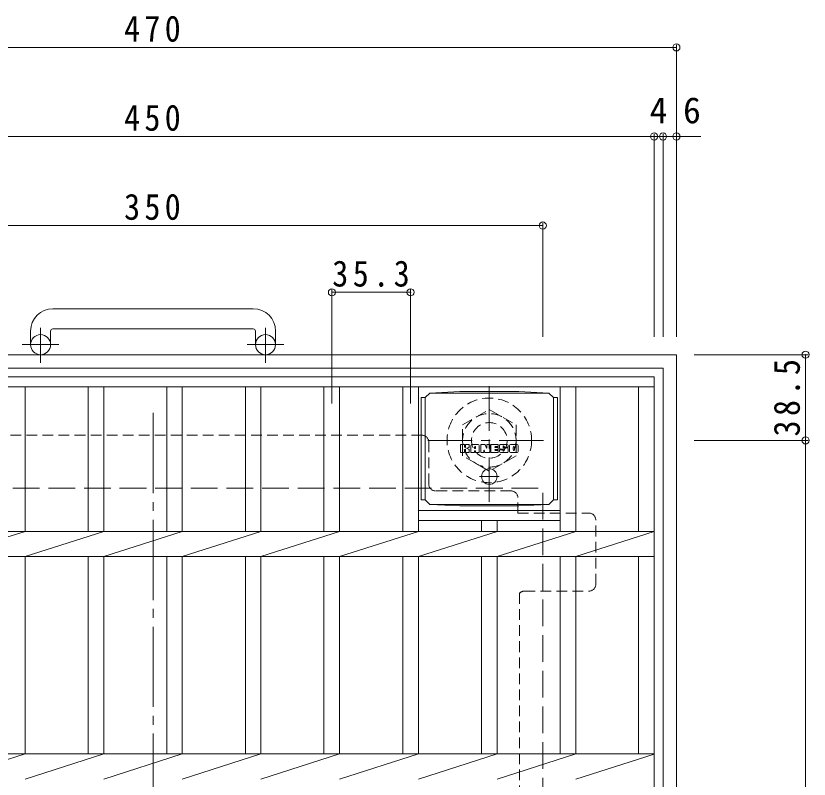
# Model space of a CAD drawing. Units: millimetres at full size, sheet at 1:4. Extents: x -1079 to 1079, y -788 to 743.
# Drawn here: x -571.6 to -215.4, y 399.8 to 742.7 of the extents above; entities that cross this region are included whole.
import ezdxf
from ezdxf.enums import TextEntityAlignment as Align

# ---------------------------------------------------------------- set-up
doc = ezdxf.new("R2010")
doc.units = ezdxf.units.MM
doc.header["$LTSCALE"] = 4
doc.header["$PDMODE"] = 32
doc.header["$PDSIZE"] = 3.2
for name, pattern in [('CHAIN1', [8, 5, -1, 1, -1]), ('CHAIN2', [12, 9, -1, 1, -1]), ('DASHED1', [1.8, 1.2, -0.6]), ('DASHED3', [4, 3, -1])]:
    doc.linetypes.add(name, pattern=pattern)
for name, color, linetype, lineweight in [('4-1', 3, 'Continuous', 9), ('4-2', 3, 'Continuous', 9), ('4-4', 7, 'Continuous', 9), ('4-7', 2, 'Continuous', 9), ('4-9', 2, 'Continuous', 9), ('4-F', 7, 'Continuous', 9)]:
    doc.layers.add(name, color=color, linetype=linetype, lineweight=lineweight)
doc.styles.add('ＭＳ ゴシック', font='')
doc.styles.get('ＭＳ ゴシック').set_extended_font_data('MS Gothic')

msp = doc.modelspace()

# ---------------------------------------------------------------- linework, layer by layer
at = {"layer": '4-1', "color": 2}
for p, q in [((-465, 611.097), (-555, 611.097)), ((-555, 602.097), (-465, 602.097)), ((-565, 601.098), (-565, 594.997)), ((-556, 601.098), (-556, 594.997)), ((-464, 601.098), (-464, 594.997)), ((-455, 601.098), (-455, 594.997)), ((-745, 590.497), (-275, 590.497)), ((-275, 120.497), (-275, 590.497)), ((-739, 584.497), (-281, 584.497)), ((-281, 584.497), (-281, 126.497))]:
    msp.add_line(p, q, dxfattribs=at)
at = {"layer": '4-1', "color": 2, "linetype": 'CHAIN1'}
for p, q in [((-560.5, 586.89), (-560.5, 602.487)), ((-459.5, 586.89), (-459.5, 602.487)), ((-552.337, 594.997), (-568.744, 594.997)), ((-451.337, 594.997), (-467.744, 594.997)), ((-358.999, 524.361), (-358.999, 579.634)), ((-386.636, 551.998), (-331.363, 551.998))]:
    msp.add_line(p, q, dxfattribs=at)
at = {"layer": '4-1', "color": 2, "linetype": 'DASHED3'}
for p in [(-685, 530.497), (-335, 180.497)]:
    msp.add_line(p, (-335, 530.497), dxfattribs=at)
at = {"layer": '4-1', "color": 2, "linetype": 'DASHED1'}
msp.add_lwpolyline([(-346.999, 558.925), (-346.999, 545.069), (-358.999, 538.14), (-370.999, 545.069), (-370.999, 558.925), (-358.999, 565.854)], close=True, dxfattribs=at)
at = {"layer": '4-1', "color": 2}
for centre in [(-560.5, 594.997), (-459.5, 594.997)]:
    msp.add_circle(centre, 4.5, dxfattribs=at)
at = {"layer": '4-1', "color": 2, "linetype": 'DASHED1'}
for radius in [19, 12, 8]:
    msp.add_circle((-358.999, 551.998), radius, dxfattribs=at)
at = {"layer": '4-1', "color": 2}
for centre, radius, start, end in [((-555, 601.098), 10, 90, 180), ((-465, 601.098), 10, 0, 90), ((-555, 601.098), 1, 90, 180), ((-465, 601.098), 1, 0, 90)]:
    msp.add_arc(centre, radius, start, end, dxfattribs=at)
at = {"layer": '4-2'}
for p, q in [((-735, 580.497), (-284.999, 580.497)), ((-284.999, 130.497), (-284.999, 580.497)), ((-735, 575.997), (-284.999, 575.997)), ((-567.449, 511.147), (-567.449, 575.997)), ((-539.149, 511.147), (-539.149, 575.997)), ((-532.149, 511.147), (-532.149, 575.997)), ((-503.849, 511.147), (-503.849, 575.997)), ((-496.849, 511.147), (-496.849, 575.997)), ((-468.549, 511.147), (-468.549, 575.997)), ((-461.549, 511.147), (-461.549, 575.997)), ((-433.249, 511.147), (-433.249, 575.997)), ((-426.249, 511.147), (-426.249, 575.997)), ((-390.799, 511.147), (-390.799, 575.997)), ((-327.2, 511.147), (-327.2, 575.997)), ((-320.2, 511.147), (-320.2, 575.997)), ((-291.999, 511.147), (-291.999, 575.997)), ((-327.199, 520.497), (-390.799, 520.497)), ((-327.199, 515.997), (-390.799, 515.997)), ((-362.499, 515.997), (-362.499, 511.148)), ((-355.499, 515.997), (-355.499, 511.148)), ((-735, 511.147), (-284.999, 511.147)), ((-602.9, 499.847), (-567.45, 511.147)), ((-567.45, 499.847), (-532.15, 511.147)), ((-532.15, 499.847), (-496.85, 511.147)), ((-496.85, 499.847), (-461.55, 511.147)), ((-461.55, 499.847), (-426.251, 511.147)), ((-426.251, 499.847), (-390.801, 511.147)), ((-390.801, 499.847), (-355.501, 511.147)), ((-355.501, 499.847), (-320.201, 511.147)), ((-320.201, 499.847), (-284.999, 511.116)), ((-735, 499.847), (-284.999, 499.847)), ((-567.449, 411.148), (-567.449, 499.847)), ((-539.149, 411.148), (-539.149, 499.847)), ((-532.149, 411.148), (-532.149, 499.847)), ((-503.849, 411.148), (-503.849, 499.847)), ((-496.849, 411.148), (-496.849, 499.847)), ((-468.549, 411.148), (-468.549, 499.847)), ((-461.549, 411.148), (-461.549, 499.847)), ((-433.249, 411.148), (-433.249, 499.847)), ((-426.249, 411.148), (-426.249, 499.847)), ((-397.799, 411.148), (-397.799, 499.847)), ((-390.799, 411.148), (-390.799, 499.847)), ((-362.499, 411.148), (-362.499, 499.847)), ((-355.499, 411.148), (-355.499, 499.847)), ((-327.2, 411.148), (-327.2, 499.847)), ((-320.2, 411.148), (-320.2, 499.847)), ((-291.999, 411.148), (-291.999, 499.847)), ((-735, 411.148), (-284.999, 411.148)), ((-602.9, 399.848), (-567.45, 411.148)), ((-567.45, 399.848), (-532.15, 411.148)), ((-532.15, 399.848), (-496.85, 411.148)), ((-496.85, 399.848), (-461.55, 411.148)), ((-461.55, 399.848), (-426.251, 411.148)), ((-426.251, 399.848), (-390.801, 411.148)), ((-390.801, 399.848), (-355.501, 411.148)), ((-355.501, 399.848), (-320.201, 411.148)), ((-320.201, 399.848), (-284.999, 411.116))]:
    msp.add_line(p, q, dxfattribs=at)
msp.add_lwpolyline([(-397.799, 511.147), (-397.799, 529.635), (-397.799, 575.997)], dxfattribs=at)
at = {"layer": '4-4'}
for p, q in [((-745, 728.497), (-275, 728.497)), ((-275, 729.697), (-275, 598.497)), ((-735, 688.497), (-284.999, 688.497)), ((-284.999, 689.697), (-284.999, 598.497)), ((-284.999, 688.497), (-281, 688.497)), ((-281, 689.697), (-281, 598.497)), ((-281, 688.497), (-275, 688.497)), ((-275, 688.497), (-264, 688.497)), ((-685, 648.497), (-334.999, 648.497)), ((-334.999, 649.697), (-334.999, 598.497)), ((-429.674, 619.697), (-429.674, 568.497)), ((-429.674, 618.497), (-394.375, 618.497)), ((-394.375, 619.697), (-394.375, 568.497)), ((-215.8, 590.497), (-267, 590.497)), ((-217, 590.497), (-217, 551.997)), ((-215.8, 551.997), (-267, 551.997)), ((-217, 551.997), (-217, 158.996))]:
    msp.add_line(p, q, dxfattribs=at)
for p in [(-275, 728.497), (-284.999, 688.497), (-281, 688.497), (-275, 688.497), (-334.999, 648.497), (-429.674, 618.497), (-394.375, 618.497), (-217, 590.497), (-217, 551.997)]:
    msp.add_point(p, dxfattribs=at)
at = {"layer": '4-7', "linetype": 'CHAIN2'}
msp.add_line((-510, 564.301), (-510, 146.694), dxfattribs=at)
at = {"layer": '4-7', "linetype": 'DASHED1'}
for p, q in [((-389.201, 554.301), (-630.799, 554.301)), ((-386.201, 532.301), (-386.201, 551.301)), ((-349.2, 529.301), (-383.201, 529.301)), ((-346.2, 519.301), (-346.2, 526.301)), ((-346.2, 519.301), (-314.196, 519.301)), ((-311.196, 487.3), (-311.196, 516.301)), ((-345.4, 483.344), (-345.4, 373.958)), ((-343.2, 484.3), (-314.196, 484.3))]:
    msp.add_line(p, q, dxfattribs=at)
for centre, start, end in [((-389.201, 551.301), 0, 90), ((-383.201, 532.301), 180, 270), ((-349.2, 526.301), 0, 90), ((-314.196, 516.301), 0, 90), ((-314.196, 487.3), 270, 0), ((-343.2, 481.3), 90, 137.09861)]:
    msp.add_arc(centre, 3, start, end, dxfattribs=at)
at = {"layer": '4-9'}
for p, q in [((-385.749, 573.269), (-372.286, 573.95)), ((-345.713, 573.95), (-372.286, 573.95)), ((-332.249, 573.269), (-345.713, 573.95)), ((-387.749, 571.226), (-389.552, 571.226)), ((-389.552, 571.226), (-389.552, 525.311)), ((-387.749, 571.269), (-385.749, 573.269)), ((-387.749, 525.269), (-387.749, 571.269)), ((-385.749, 573.269), (-332.249, 573.269)), ((-330.249, 571.269), (-332.249, 573.269)), ((-330.249, 525.269), (-330.249, 571.269)), ((-330.249, 571.226), (-328.447, 571.226)), ((-328.447, 571.226), (-328.447, 525.311)), ((-387.749, 525.311), (-389.552, 525.311)), ((-387.749, 525.269), (-385.749, 523.269)), ((-330.249, 525.269), (-332.249, 523.269)), ((-330.249, 525.311), (-328.447, 525.311)), ((-385.749, 523.269), (-372.286, 522.588)), ((-385.749, 523.269), (-332.249, 523.269)), ((-345.713, 522.588), (-372.286, 522.588)), ((-332.249, 523.269), (-345.713, 522.588))]:
    msp.add_line(p, q, dxfattribs=at)
at = {"layer": '4-9', "linetype": 'CHAIN1'}
for p, q in [((-358.999, 539.457), (-358.999, 532.081)), ((-354.643, 535.769), (-363.355, 535.769))]:
    msp.add_line(p, q, dxfattribs=at)
at = {"layer": '4-9'}
msp.add_circle((-358.999, 535.769), 3.5, dxfattribs=at)
at = {"layer": '4-F'}
for p, q in [((-372.011, 546.67), (-372.011, 550.024)), ((-370.328, 550.181), (-371.854, 550.181)), ((-370.171, 550.024), (-370.171, 549.1)), ((-369.669, 550.024), (-369.669, 549.1)), ((-368.164, 550.181), (-369.512, 550.181)), ((-368.007, 550.024), (-368.007, 549.243)), ((-367.342, 546.67), (-367.342, 549.657)), ((-364.027, 550.181), (-366.818, 550.181)), ((-365.678, 548.386), (-365.678, 548.928)), ((-365.167, 548.386), (-365.167, 548.928)), ((-363.503, 546.67), (-363.503, 549.657)), ((-362.829, 550.024), (-362.829, 546.67)), ((-362.672, 550.181), (-360.968, 550.181)), ((-360.819, 550.072), (-360.34, 548.578)), ((-360.179, 550.024), (-360.179, 548.603)), ((-360.022, 550.181), (-359.002, 550.181)), ((-358.844, 550.024), (-358.844, 546.67)), ((-358.336, 546.67), (-358.336, 550.024)), ((-358.179, 550.181), (-355.158, 550.181)), ((-355.158, 549.189), (-356.275, 549.189)), ((-355.158, 548.75), (-356.275, 548.75)), ((-355, 549.347), (-355, 550.024)), ((-355, 548.101), (-355, 548.593)), ((-351.016, 550.181), (-354.068, 550.181)), ((-352.838, 548.838), (-352.838, 549.252)), ((-352.68, 548.681), (-350.921, 548.681)), ((-352.32, 549.159), (-352.32, 549.252)), ((-352.163, 549.002), (-350.492, 549.002)), ((-350.492, 549.657), (-350.492, 549.002)), ((-349.984, 547.037), (-349.984, 549.657)), ((-346.512, 550.181), (-349.46, 550.181)), ((-348.307, 547.835), (-348.307, 548.859)), ((-347.665, 547.835), (-347.665, 548.859)), ((-345.988, 549.657), (-345.988, 547.037)), ((-371.854, 546.513), (-370.328, 546.513)), ((-370.171, 546.67), (-370.171, 547.755)), ((-369.674, 546.67), (-369.674, 547.755)), ((-369.517, 546.513), (-368.161, 546.513)), ((-368.004, 546.67), (-368.004, 547.601)), ((-365.835, 546.513), (-367.185, 546.513)), ((-365.678, 546.67), (-365.678, 547.089)), ((-365.22, 548.334), (-365.625, 548.334)), ((-365.167, 546.67), (-365.167, 547.089)), ((-365.01, 546.513), (-363.66, 546.513)), ((-361.671, 546.513), (-362.672, 546.513)), ((-361.513, 546.67), (-361.513, 547.58)), ((-361.025, 546.626), (-361.316, 547.608)), ((-359.002, 546.513), (-360.874, 546.513)), ((-358.179, 546.513), (-355.171, 546.513)), ((-355.158, 547.944), (-356.28, 547.944)), ((-355.171, 547.516), (-356.28, 547.516)), ((-355.013, 546.67), (-355.013, 547.359)), ((-354.497, 547.525), (-354.497, 547.037)), ((-354.339, 547.682), (-352.986, 547.682)), ((-352.486, 548.012), (-354.068, 548.012)), ((-350.921, 546.513), (-353.973, 546.513)), ((-352.829, 547.525), (-352.829, 547.415)), ((-352.329, 547.855), (-352.329, 547.415)), ((-346.512, 546.513), (-349.46, 546.513))]:
    msp.add_line(p, q, dxfattribs=at)
for centre, radius, start, end in [((-371.854, 550.024), 0.157, 90, 180), ((-370.328, 550.024), 0.157, 0, 90), ((-369.92, 549.1), 0.251, 180, 0), ((-369.512, 550.024), 0.157, 90, 180), ((-369.386, 550.759), 2.265, 277.33171, 299.42073), ((-368.531, 549.243), 0.524, 299.42073, 0), ((-368.164, 550.024), 0.157, 0, 90), ((-366.818, 549.657), 0.524, 90, 180), ((-365.422, 548.928), 0.255, 0, 180), ((-364.027, 549.657), 0.524, 0, 90), ((-362.672, 550.024), 0.157, 90, 180), ((-360.968, 550.024), 0.157, 17.75635, 90), ((-360.262, 548.603), 0.0827, 197.75635, 0), ((-360.022, 550.024), 0.157, 90, 180), ((-359.002, 550.024), 0.157, 0, 90), ((-358.179, 550.024), 0.157, 90, 180), ((-356.275, 548.97), 0.22, 90, 270), ((-355.158, 550.024), 0.157, 0, 90), ((-355.158, 549.347), 0.157, 270, 0), ((-355.158, 548.593), 0.157, 0, 90), ((-352.121, 549.097), 2.376, 157.10112, 202.89888), ((-354.068, 549.919), 0.262, 90, 157.10112), ((-352.579, 549.252), 0.259, 0, 180), ((-352.68, 548.838), 0.157, 180, 270), ((-352.163, 549.159), 0.157, 180, 270), ((-351.016, 549.657), 0.524, 0, 90), ((-350.921, 548.419), 0.262, 22.90802, 90), ((-349.46, 549.657), 0.524, 90, 180), ((-347.986, 548.859), 0.321, 0, 180), ((-346.512, 549.657), 0.524, 0, 90), ((-371.854, 546.67), 0.157, 180, 270), ((-370.328, 546.67), 0.157, 270, 0), ((-369.923, 547.755), 0.249, 0, 180), ((-369.517, 546.67), 0.157, 180, 270), ((-369.086, 548.426), 0.0878, 97.33171, 266.57183), ((-369.189, 546.7), 1.641, 53.71985, 86.57183), ((-368.528, 547.601), 0.524, 0, 53.71985), ((-368.161, 546.67), 0.157, 270, 0), ((-367.185, 546.67), 0.157, 180, 270), ((-365.835, 546.67), 0.157, 270, 0), ((-365.625, 548.386), 0.0524, 180, 270), ((-365.422, 547.089), 0.255, 0, 180), ((-365.22, 548.386), 0.0524, 270, 0), ((-365.01, 546.67), 0.157, 180, 270), ((-363.66, 546.67), 0.157, 270, 0), ((-362.672, 546.67), 0.157, 180, 270), ((-361.671, 546.67), 0.157, 270, 0), ((-361.413, 547.58), 0.101, 16.48875, 180), ((-360.874, 546.67), 0.157, 196.48875, 270), ((-359.002, 546.67), 0.157, 270, 0), ((-358.179, 546.67), 0.157, 180, 270), ((-356.28, 547.73), 0.214, 90, 270), ((-355.171, 547.359), 0.157, 0, 90), ((-355.171, 546.67), 0.157, 270, 0), ((-355.158, 548.101), 0.157, 270, 0), ((-353.973, 547.037), 0.524, 180, 270), ((-354.339, 547.525), 0.157, 90, 180), ((-354.068, 548.274), 0.262, 202.89888, 270), ((-352.986, 547.525), 0.157, 0, 90), ((-352.579, 547.415), 0.25, 180, 0), ((-352.486, 547.855), 0.157, 0, 90), ((-350.921, 546.775), 0.262, 270, 337.09198), ((-352.866, 547.597), 2.374, 337.09198, 22.90802), ((-349.46, 547.037), 0.524, 180, 270), ((-347.986, 547.835), 0.321, 180, 0), ((-346.512, 547.037), 0.524, 270, 0)]:
    msp.add_arc(centre, radius, start, end, dxfattribs=at)

# ---------------------------------------------------------------- texts
at = {"layer": '4-4', "color": 2, "style": 'ＭＳ ゴシック'}
for s, p in [('4', (-287, 690.897)), ('6', (-272, 690.897))]:
    msp.add_text(s, height=11.73, dxfattribs=at).set_placement(p, align=Align.BOTTOM_LEFT)
at = {"layer": '4-4', "color": 2, "char_height": 11.73, "attachment_point": 7, "style": 'ＭＳ ゴシック'}
for s, insert in [('\\T1.27;\\W0.9;470', (-523, 730.897)), ('\\T1.27;\\W0.9;450', (-523, 690.897)), ('\\T1.27;\\W0.9;350', (-523, 650.897)), ('\\T1.28;\\W0.9;35.3', (-429.524, 620.897))]:
    msp.add_mtext(s, dxfattribs=dict(at, insert=insert))
at = {"layer": '4-4', "color": 2, "insert": (-219.4, 553.747), "char_height": 11.73, "attachment_point": 7, "rotation": 90, "style": 'ＭＳ ゴシック'}
msp.add_mtext('\\T1.28;\\W0.9;38.5', dxfattribs=at)

doc.saveas('drawing.dxf')
